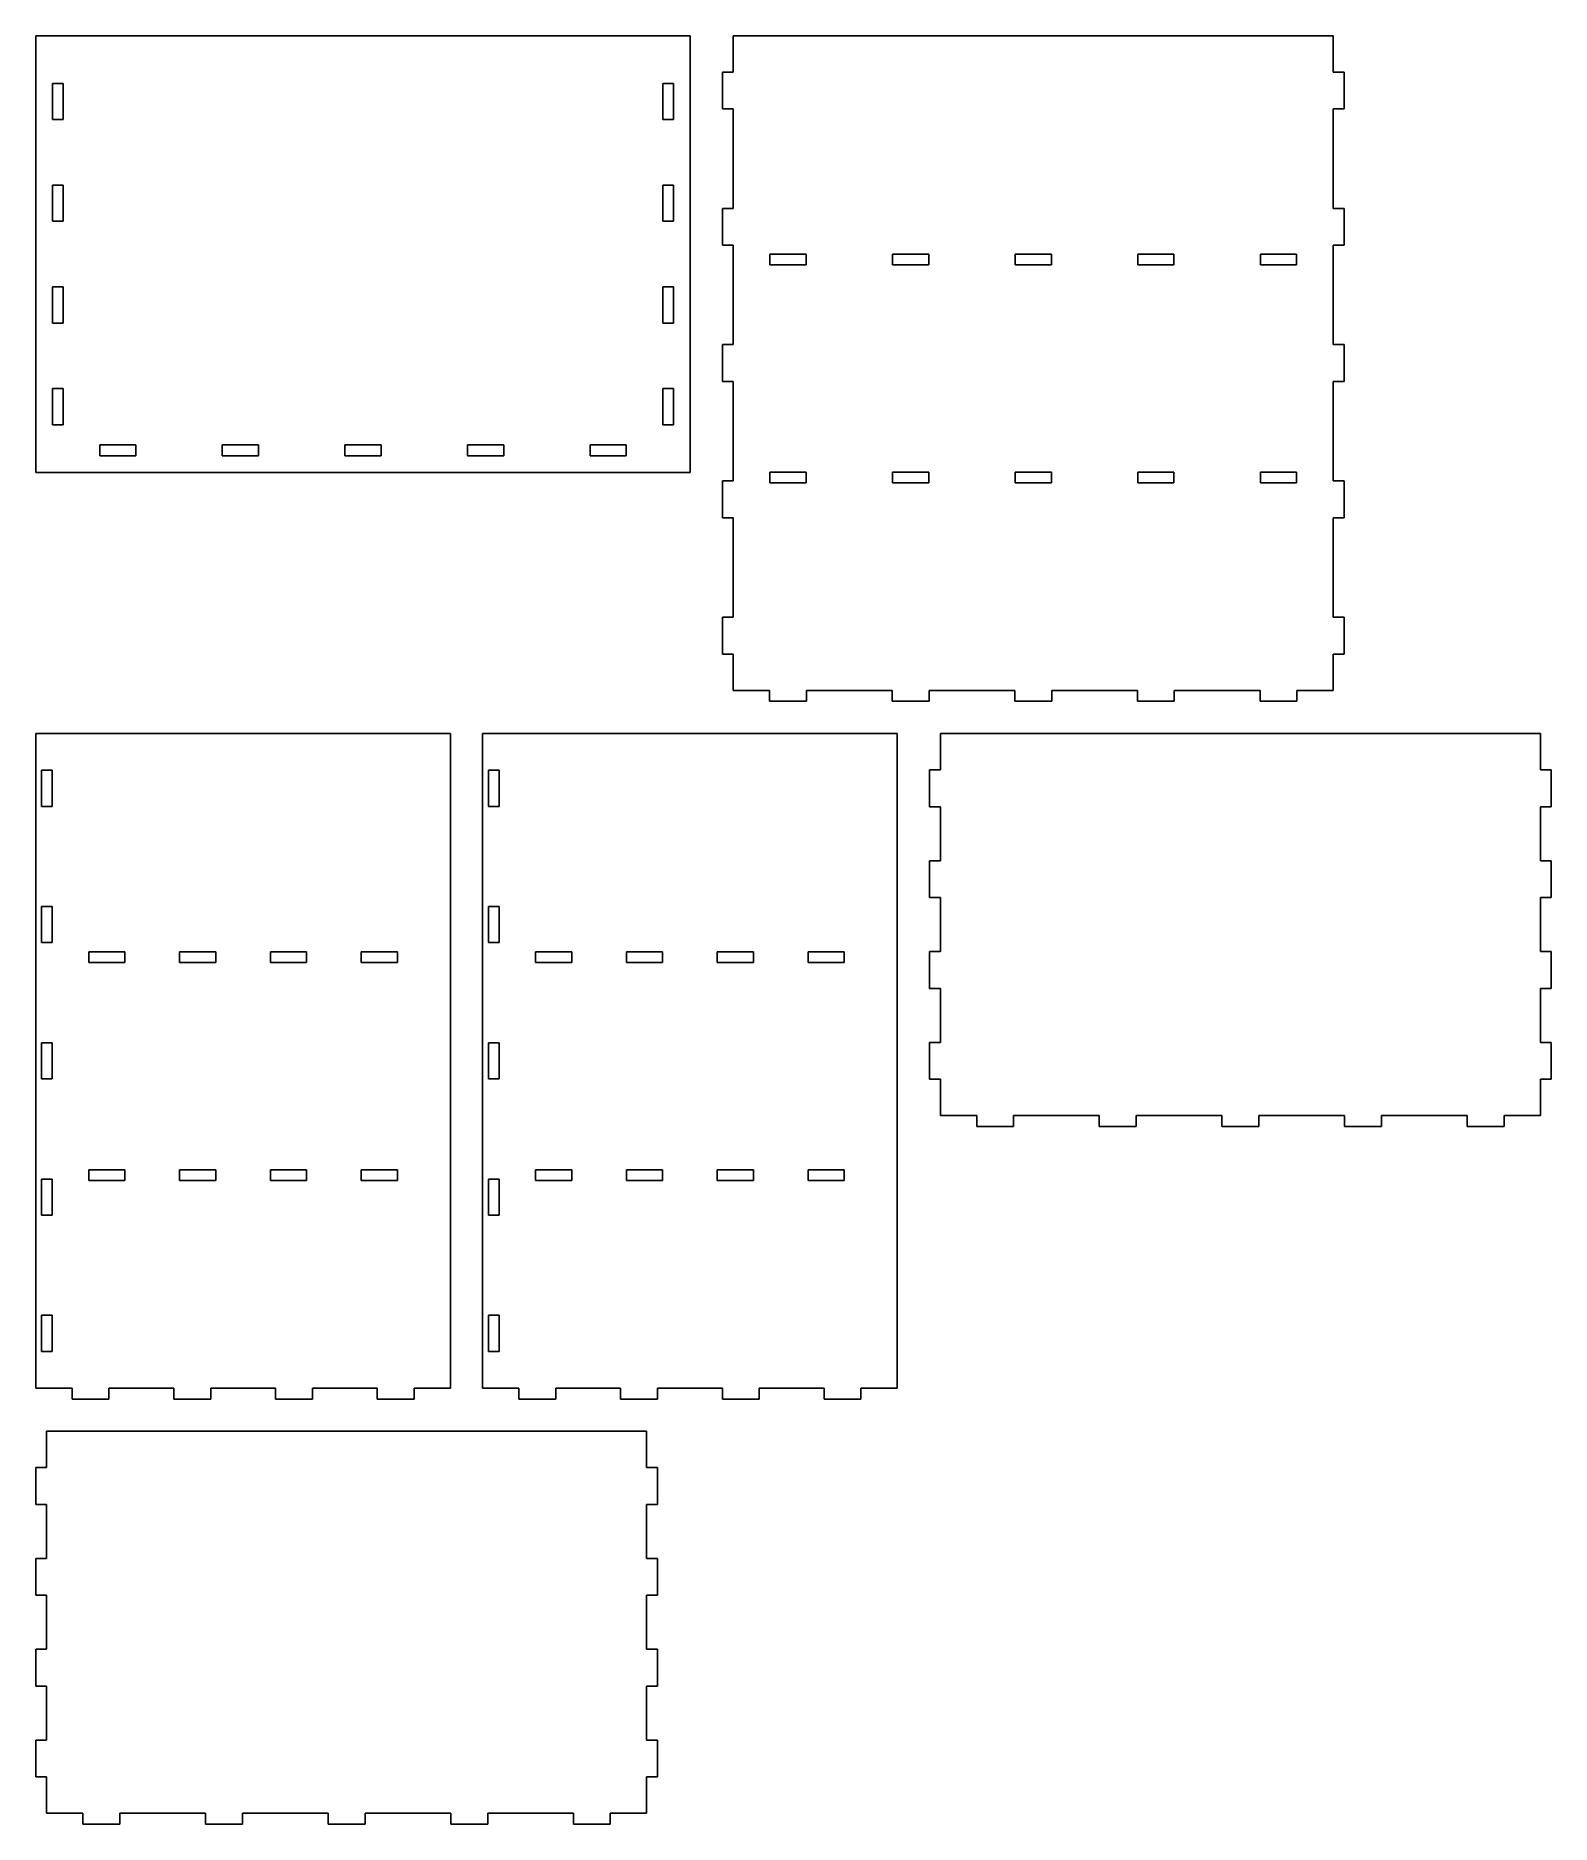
# Model space of a CAD drawing. Header units: millimetres. Extents: x 9 to 426, y 9 to 501.
import ezdxf

# ---------------------------------------------------------------- set-up
doc = ezdxf.new("R2010")
doc.units = ezdxf.units.MM
doc.layers.add('CORTE', color=1, linetype='CONTINUOUS')

msp = doc.modelspace()

# ---------------------------------------------------------------- linework, layer by layer
at = {"layer": 'CORTE'}
for p, q in [((189.075, 501.075), (8.925, 501.075)), ((8.925, 501.075), (8.925, 380.925)), ((189.075, 380.925), (189.075, 501.075)), ((366.075, 501.075), (200.925, 501.075)), ((200.925, 501.075), (200.925, 491.075)), ((366.075, 491.075), (366.075, 501.075)), ((16.475, 487.975), (13.525, 487.975)), ((13.525, 487.975), (13.525, 478.025)), ((16.475, 478.025), (16.475, 487.975)), ((184.475, 487.975), (181.525, 487.975)), ((181.525, 487.975), (181.525, 478.025)), ((184.475, 478.025), (184.475, 487.975)), ((200.925, 491.075), (197.925, 491.075)), ((197.925, 491.075), (197.925, 480.925)), ((369.075, 491.075), (366.075, 491.075)), ((369.075, 480.925), (369.075, 491.075)), ((13.525, 478.025), (16.475, 478.025)), ((181.525, 478.025), (184.475, 478.025)), ((197.925, 480.925), (200.925, 480.925)), ((200.925, 480.925), (200.925, 453.575)), ((366.075, 453.575), (366.075, 480.925)), ((366.075, 480.925), (369.075, 480.925)), ((16.475, 459.975), (13.525, 459.975)), ((13.525, 459.975), (13.525, 450.025)), ((16.475, 450.025), (16.475, 459.975)), ((184.475, 459.975), (181.525, 459.975)), ((181.525, 459.975), (181.525, 450.025)), ((184.475, 450.025), (184.475, 459.975)), ((200.925, 453.575), (197.925, 453.575)), ((197.925, 453.575), (197.925, 443.425)), ((369.075, 453.575), (366.075, 453.575)), ((369.075, 443.425), (369.075, 453.575)), ((13.525, 450.025), (16.475, 450.025)), ((181.525, 450.025), (184.475, 450.025)), ((197.925, 443.425), (200.925, 443.425)), ((200.925, 443.425), (200.925, 416.075)), ((366.075, 416.075), (366.075, 443.425)), ((366.075, 443.425), (369.075, 443.425)), ((220.975, 440.975), (211.025, 440.975)), ((211.025, 440.975), (211.025, 438.025)), ((211.025, 438.025), (220.975, 438.025)), ((220.975, 438.025), (220.975, 440.975)), ((254.725, 440.975), (244.775, 440.975)), ((244.775, 440.975), (244.775, 438.025)), ((244.775, 438.025), (254.725, 438.025)), ((254.725, 438.025), (254.725, 440.975)), ((288.475, 440.975), (278.525, 440.975)), ((278.525, 440.975), (278.525, 438.025)), ((278.525, 438.025), (288.475, 438.025)), ((288.475, 438.025), (288.475, 440.975)), ((322.225, 440.975), (312.275, 440.975)), ((312.275, 440.975), (312.275, 438.025)), ((312.275, 438.025), (322.225, 438.025)), ((322.225, 438.025), (322.225, 440.975)), ((355.975, 440.975), (346.025, 440.975)), ((346.025, 440.975), (346.025, 438.025)), ((346.025, 438.025), (355.975, 438.025)), ((355.975, 438.025), (355.975, 440.975)), ((16.475, 431.975), (13.525, 431.975)), ((13.525, 431.975), (13.525, 422.025)), ((16.475, 422.025), (16.475, 431.975)), ((184.475, 431.975), (181.525, 431.975)), ((181.525, 431.975), (181.525, 422.025)), ((184.475, 422.025), (184.475, 431.975)), ((13.525, 422.025), (16.475, 422.025)), ((181.525, 422.025), (184.475, 422.025)), ((200.925, 416.075), (197.925, 416.075)), ((197.925, 416.075), (197.925, 405.925)), ((369.075, 416.075), (366.075, 416.075)), ((369.075, 405.925), (369.075, 416.075)), ((16.475, 403.975), (13.525, 403.975)), ((13.525, 403.975), (13.525, 394.025)), ((16.475, 394.025), (16.475, 403.975)), ((184.475, 403.975), (181.525, 403.975)), ((181.525, 403.975), (181.525, 394.025)), ((184.475, 394.025), (184.475, 403.975)), ((197.925, 405.925), (200.925, 405.925)), ((200.925, 405.925), (200.925, 378.575)), ((366.075, 378.575), (366.075, 405.925)), ((366.075, 405.925), (369.075, 405.925)), ((13.525, 394.025), (16.475, 394.025)), ((181.525, 394.025), (184.475, 394.025)), ((36.475, 388.475), (26.525, 388.475)), ((26.525, 388.475), (26.525, 385.525)), ((26.525, 385.525), (36.475, 385.525)), ((36.475, 385.525), (36.475, 388.475)), ((70.225, 388.475), (60.275, 388.475)), ((60.275, 388.475), (60.275, 385.525)), ((60.275, 385.525), (70.225, 385.525)), ((70.225, 385.525), (70.225, 388.475)), ((103.975, 388.475), (94.025, 388.475)), ((94.025, 388.475), (94.025, 385.525)), ((94.025, 385.525), (103.975, 385.525)), ((103.975, 385.525), (103.975, 388.475)), ((137.725, 388.475), (127.775, 388.475)), ((127.775, 388.475), (127.775, 385.525)), ((127.775, 385.525), (137.725, 385.525)), ((137.725, 385.525), (137.725, 388.475)), ((171.475, 388.475), (161.525, 388.475)), ((161.525, 388.475), (161.525, 385.525)), ((161.525, 385.525), (171.475, 385.525)), ((171.475, 385.525), (171.475, 388.475)), ((8.925, 380.925), (189.075, 380.925)), ((220.975, 380.975), (211.025, 380.975)), ((211.025, 380.975), (211.025, 378.025)), ((220.975, 378.025), (220.975, 380.975)), ((254.725, 380.975), (244.775, 380.975)), ((244.775, 380.975), (244.775, 378.025)), ((254.725, 378.025), (254.725, 380.975)), ((288.475, 380.975), (278.525, 380.975)), ((278.525, 380.975), (278.525, 378.025)), ((288.475, 378.025), (288.475, 380.975)), ((322.225, 380.975), (312.275, 380.975)), ((312.275, 380.975), (312.275, 378.025)), ((322.225, 378.025), (322.225, 380.975)), ((355.975, 380.975), (346.025, 380.975)), ((346.025, 380.975), (346.025, 378.025)), ((355.975, 378.025), (355.975, 380.975)), ((200.925, 378.575), (197.925, 378.575)), ((197.925, 378.575), (197.925, 368.425)), ((211.025, 378.025), (220.975, 378.025)), ((244.775, 378.025), (254.725, 378.025)), ((278.525, 378.025), (288.475, 378.025)), ((312.275, 378.025), (322.225, 378.025)), ((346.025, 378.025), (355.975, 378.025)), ((369.075, 378.575), (366.075, 378.575)), ((369.075, 368.425), (369.075, 378.575)), ((197.925, 368.425), (200.925, 368.425)), ((200.925, 368.425), (200.925, 341.075)), ((366.075, 341.075), (366.075, 368.425)), ((366.075, 368.425), (369.075, 368.425)), ((200.925, 341.075), (197.925, 341.075)), ((197.925, 341.075), (197.925, 330.925)), ((369.075, 341.075), (366.075, 341.075)), ((369.075, 330.925), (369.075, 341.075)), ((197.925, 330.925), (200.925, 330.925)), ((200.925, 330.925), (200.925, 320.925)), ((366.075, 320.925), (366.075, 330.925)), ((366.075, 330.925), (369.075, 330.925)), ((200.925, 320.925), (210.925, 320.925)), ((210.925, 320.925), (210.925, 317.925)), ((221.075, 317.925), (221.075, 320.925)), ((221.075, 320.925), (244.675, 320.925)), ((244.675, 320.925), (244.675, 317.925)), ((254.825, 317.925), (254.825, 320.925)), ((254.825, 320.925), (278.425, 320.925)), ((278.425, 320.925), (278.425, 317.925)), ((288.575, 317.925), (288.575, 320.925)), ((288.575, 320.925), (312.175, 320.925)), ((312.175, 320.925), (312.175, 317.925)), ((322.325, 317.925), (322.325, 320.925)), ((322.325, 320.925), (345.925, 320.925)), ((345.925, 320.925), (345.925, 317.925)), ((356.075, 317.925), (356.075, 320.925)), ((356.075, 320.925), (366.075, 320.925)), ((210.925, 317.925), (221.075, 317.925)), ((244.675, 317.925), (254.825, 317.925)), ((278.425, 317.925), (288.575, 317.925)), ((312.175, 317.925), (322.325, 317.925)), ((345.925, 317.925), (356.075, 317.925)), ((123.075, 309.075), (8.925, 309.075)), ((8.925, 309.075), (8.925, 128.925)), ((123.075, 128.925), (123.075, 309.075)), ((246.075, 309.075), (131.925, 309.075)), ((131.925, 309.075), (131.925, 128.925)), ((246.075, 128.925), (246.075, 309.075)), ((423.075, 309.075), (257.925, 309.075)), ((257.925, 309.075), (257.925, 299.075)), ((423.075, 299.075), (423.075, 309.075)), ((13.475, 298.975), (10.525, 298.975)), ((10.525, 298.975), (10.525, 289.025)), ((13.475, 289.025), (13.475, 298.975)), ((136.475, 298.975), (133.525, 298.975)), ((133.525, 298.975), (133.525, 289.025)), ((136.475, 289.025), (136.475, 298.975)), ((257.925, 299.075), (254.925, 299.075)), ((254.925, 299.075), (254.925, 288.925)), ((426.075, 299.075), (423.075, 299.075)), ((426.075, 288.925), (426.075, 299.075)), ((10.525, 289.025), (13.475, 289.025)), ((133.525, 289.025), (136.475, 289.025)), ((254.925, 288.925), (257.925, 288.925)), ((257.925, 288.925), (257.925, 274.075)), ((423.075, 274.075), (423.075, 288.925)), ((423.075, 288.925), (426.075, 288.925)), ((257.925, 274.075), (254.925, 274.075)), ((254.925, 274.075), (254.925, 263.925)), ((426.075, 274.075), (423.075, 274.075)), ((426.075, 263.925), (426.075, 274.075)), ((13.475, 261.475), (10.525, 261.475)), ((10.525, 261.475), (10.525, 251.525)), ((13.475, 251.525), (13.475, 261.475)), ((136.475, 261.475), (133.525, 261.475)), ((133.525, 261.475), (133.525, 251.525)), ((136.475, 251.525), (136.475, 261.475)), ((254.925, 263.925), (257.925, 263.925)), ((257.925, 263.925), (257.925, 249.075)), ((423.075, 249.075), (423.075, 263.925)), ((423.075, 263.925), (426.075, 263.925)), ((10.525, 251.525), (13.475, 251.525)), ((133.525, 251.525), (136.475, 251.525)), ((33.475, 248.975), (23.525, 248.975)), ((23.525, 248.975), (23.525, 246.025)), ((33.475, 246.025), (33.475, 248.975)), ((58.475, 248.975), (48.525, 248.975)), ((48.525, 248.975), (48.525, 246.025)), ((58.475, 246.025), (58.475, 248.975)), ((83.475, 248.975), (73.525, 248.975)), ((73.525, 248.975), (73.525, 246.025)), ((83.475, 246.025), (83.475, 248.975)), ((108.475, 248.975), (98.525, 248.975)), ((98.525, 248.975), (98.525, 246.025)), ((108.475, 246.025), (108.475, 248.975)), ((156.475, 248.975), (146.525, 248.975)), ((146.525, 248.975), (146.525, 246.025)), ((156.475, 246.025), (156.475, 248.975)), ((181.475, 248.975), (171.525, 248.975)), ((171.525, 248.975), (171.525, 246.025)), ((181.475, 246.025), (181.475, 248.975)), ((206.475, 248.975), (196.525, 248.975)), ((196.525, 248.975), (196.525, 246.025)), ((206.475, 246.025), (206.475, 248.975)), ((231.475, 248.975), (221.525, 248.975)), ((221.525, 248.975), (221.525, 246.025)), ((231.475, 246.025), (231.475, 248.975)), ((257.925, 249.075), (254.925, 249.075)), ((254.925, 249.075), (254.925, 238.925)), ((426.075, 249.075), (423.075, 249.075)), ((426.075, 238.925), (426.075, 249.075)), ((23.525, 246.025), (33.475, 246.025)), ((48.525, 246.025), (58.475, 246.025)), ((73.525, 246.025), (83.475, 246.025)), ((98.525, 246.025), (108.475, 246.025)), ((146.525, 246.025), (156.475, 246.025)), ((171.525, 246.025), (181.475, 246.025)), ((196.525, 246.025), (206.475, 246.025)), ((221.525, 246.025), (231.475, 246.025)), ((254.925, 238.925), (257.925, 238.925)), ((257.925, 238.925), (257.925, 224.075)), ((423.075, 224.075), (423.075, 238.925)), ((423.075, 238.925), (426.075, 238.925)), ((13.475, 223.975), (10.525, 223.975)), ((10.525, 223.975), (10.525, 214.025)), ((13.475, 214.025), (13.475, 223.975)), ((136.475, 223.975), (133.525, 223.975)), ((133.525, 223.975), (133.525, 214.025)), ((136.475, 214.025), (136.475, 223.975)), ((257.925, 224.075), (254.925, 224.075)), ((254.925, 224.075), (254.925, 213.925)), ((426.075, 224.075), (423.075, 224.075)), ((426.075, 213.925), (426.075, 224.075)), ((10.525, 214.025), (13.475, 214.025)), ((133.525, 214.025), (136.475, 214.025)), ((254.925, 213.925), (257.925, 213.925)), ((257.925, 213.925), (257.925, 203.925)), ((423.075, 203.925), (423.075, 213.925)), ((423.075, 213.925), (426.075, 213.925)), ((257.925, 203.925), (267.925, 203.925)), ((267.925, 203.925), (267.925, 200.925)), ((278.075, 200.925), (278.075, 203.925)), ((278.075, 203.925), (301.675, 203.925)), ((301.675, 203.925), (301.675, 200.925)), ((311.825, 200.925), (311.825, 203.925)), ((311.825, 203.925), (335.425, 203.925)), ((335.425, 203.925), (335.425, 200.925)), ((345.575, 200.925), (345.575, 203.925)), ((345.575, 203.925), (369.175, 203.925)), ((369.175, 203.925), (369.175, 200.925)), ((379.325, 200.925), (379.325, 203.925)), ((379.325, 203.925), (402.925, 203.925)), ((402.925, 203.925), (402.925, 200.925)), ((413.075, 200.925), (413.075, 203.925)), ((413.075, 203.925), (423.075, 203.925)), ((267.925, 200.925), (278.075, 200.925)), ((301.675, 200.925), (311.825, 200.925)), ((335.425, 200.925), (345.575, 200.925)), ((369.175, 200.925), (379.325, 200.925)), ((402.925, 200.925), (413.075, 200.925)), ((33.475, 188.975), (23.525, 188.975)), ((23.525, 188.975), (23.525, 186.025)), ((33.475, 186.025), (33.475, 188.975)), ((58.475, 188.975), (48.525, 188.975)), ((48.525, 188.975), (48.525, 186.025)), ((58.475, 186.025), (58.475, 188.975)), ((83.475, 188.975), (73.525, 188.975)), ((73.525, 188.975), (73.525, 186.025)), ((83.475, 186.025), (83.475, 188.975)), ((108.475, 188.975), (98.525, 188.975)), ((98.525, 188.975), (98.525, 186.025)), ((108.475, 186.025), (108.475, 188.975)), ((156.475, 188.975), (146.525, 188.975)), ((146.525, 188.975), (146.525, 186.025)), ((156.475, 186.025), (156.475, 188.975)), ((181.475, 188.975), (171.525, 188.975)), ((171.525, 188.975), (171.525, 186.025)), ((181.475, 186.025), (181.475, 188.975)), ((206.475, 188.975), (196.525, 188.975)), ((196.525, 188.975), (196.525, 186.025)), ((206.475, 186.025), (206.475, 188.975)), ((231.475, 188.975), (221.525, 188.975)), ((221.525, 188.975), (221.525, 186.025)), ((231.475, 186.025), (231.475, 188.975)), ((13.475, 186.475), (10.525, 186.475)), ((10.525, 186.475), (10.525, 176.525)), ((13.475, 176.525), (13.475, 186.475)), ((23.525, 186.025), (33.475, 186.025)), ((48.525, 186.025), (58.475, 186.025)), ((73.525, 186.025), (83.475, 186.025)), ((98.525, 186.025), (108.475, 186.025)), ((136.475, 186.475), (133.525, 186.475)), ((133.525, 186.475), (133.525, 176.525)), ((136.475, 176.525), (136.475, 186.475)), ((146.525, 186.025), (156.475, 186.025)), ((171.525, 186.025), (181.475, 186.025)), ((196.525, 186.025), (206.475, 186.025)), ((221.525, 186.025), (231.475, 186.025)), ((10.525, 176.525), (13.475, 176.525)), ((133.525, 176.525), (136.475, 176.525)), ((13.475, 148.975), (10.525, 148.975)), ((10.525, 148.975), (10.525, 139.025)), ((13.475, 139.025), (13.475, 148.975)), ((136.475, 148.975), (133.525, 148.975)), ((133.525, 148.975), (133.525, 139.025)), ((136.475, 139.025), (136.475, 148.975)), ((10.525, 139.025), (13.475, 139.025)), ((133.525, 139.025), (136.475, 139.025)), ((8.925, 128.925), (18.925, 128.925)), ((18.925, 128.925), (18.925, 125.925)), ((29.075, 125.925), (29.075, 128.925)), ((29.075, 128.925), (46.925, 128.925)), ((46.925, 128.925), (46.925, 125.925)), ((57.075, 125.925), (57.075, 128.925)), ((57.075, 128.925), (74.925, 128.925)), ((74.925, 128.925), (74.925, 125.925)), ((85.075, 125.925), (85.075, 128.925)), ((85.075, 128.925), (102.925, 128.925)), ((102.925, 128.925), (102.925, 125.925)), ((113.075, 125.925), (113.075, 128.925)), ((113.075, 128.925), (123.075, 128.925)), ((131.925, 128.925), (141.925, 128.925)), ((141.925, 128.925), (141.925, 125.925)), ((152.075, 125.925), (152.075, 128.925)), ((152.075, 128.925), (169.925, 128.925)), ((169.925, 128.925), (169.925, 125.925)), ((180.075, 125.925), (180.075, 128.925)), ((180.075, 128.925), (197.925, 128.925)), ((197.925, 128.925), (197.925, 125.925)), ((208.075, 125.925), (208.075, 128.925)), ((208.075, 128.925), (225.925, 128.925)), ((225.925, 128.925), (225.925, 125.925)), ((236.075, 125.925), (236.075, 128.925)), ((236.075, 128.925), (246.075, 128.925)), ((18.925, 125.925), (29.075, 125.925)), ((46.925, 125.925), (57.075, 125.925)), ((74.925, 125.925), (85.075, 125.925)), ((102.925, 125.925), (113.075, 125.925)), ((141.925, 125.925), (152.075, 125.925)), ((169.925, 125.925), (180.075, 125.925)), ((197.925, 125.925), (208.075, 125.925)), ((225.925, 125.925), (236.075, 125.925)), ((177.075, 117.075), (11.925, 117.075)), ((11.925, 117.075), (11.925, 107.075)), ((177.075, 107.075), (177.075, 117.075)), ((11.925, 107.075), (8.925, 107.075)), ((8.925, 107.075), (8.925, 96.925)), ((180.075, 107.075), (177.075, 107.075)), ((180.075, 96.925), (180.075, 107.075)), ((8.925, 96.925), (11.925, 96.925)), ((11.925, 96.925), (11.925, 82.075)), ((177.075, 82.075), (177.075, 96.925)), ((177.075, 96.925), (180.075, 96.925)), ((11.925, 82.075), (8.925, 82.075)), ((8.925, 82.075), (8.925, 71.925)), ((180.075, 82.075), (177.075, 82.075)), ((180.075, 71.925), (180.075, 82.075)), ((8.925, 71.925), (11.925, 71.925)), ((11.925, 71.925), (11.925, 57.075)), ((177.075, 57.075), (177.075, 71.925)), ((177.075, 71.925), (180.075, 71.925)), ((11.925, 57.075), (8.925, 57.075)), ((8.925, 57.075), (8.925, 46.925)), ((180.075, 57.075), (177.075, 57.075)), ((180.075, 46.925), (180.075, 57.075)), ((8.925, 46.925), (11.925, 46.925)), ((11.925, 46.925), (11.925, 32.075)), ((177.075, 32.075), (177.075, 46.925)), ((177.075, 46.925), (180.075, 46.925)), ((11.925, 32.075), (8.925, 32.075)), ((8.925, 32.075), (8.925, 21.925)), ((180.075, 32.075), (177.075, 32.075)), ((180.075, 21.925), (180.075, 32.075)), ((8.925, 21.925), (11.925, 21.925)), ((11.925, 21.925), (11.925, 11.925)), ((177.075, 11.925), (177.075, 21.925)), ((177.075, 21.925), (180.075, 21.925)), ((11.925, 11.925), (21.925, 11.925)), ((21.925, 11.925), (21.925, 8.925)), ((32.075, 8.925), (32.075, 11.925)), ((32.075, 11.925), (55.675, 11.925)), ((55.675, 11.925), (55.675, 8.925)), ((65.825, 8.925), (65.825, 11.925)), ((65.825, 11.925), (89.425, 11.925)), ((89.425, 11.925), (89.425, 8.925)), ((99.575, 8.925), (99.575, 11.925)), ((99.575, 11.925), (123.175, 11.925)), ((123.175, 11.925), (123.175, 8.925)), ((133.325, 8.925), (133.325, 11.925)), ((133.325, 11.925), (156.925, 11.925)), ((156.925, 11.925), (156.925, 8.925)), ((167.075, 8.925), (167.075, 11.925)), ((167.075, 11.925), (177.075, 11.925)), ((21.925, 8.925), (32.075, 8.925)), ((55.675, 8.925), (65.825, 8.925)), ((89.425, 8.925), (99.575, 8.925)), ((123.175, 8.925), (133.325, 8.925)), ((156.925, 8.925), (167.075, 8.925))]:
    msp.add_line(p, q, dxfattribs=at)

doc.saveas('drawing.dxf')
